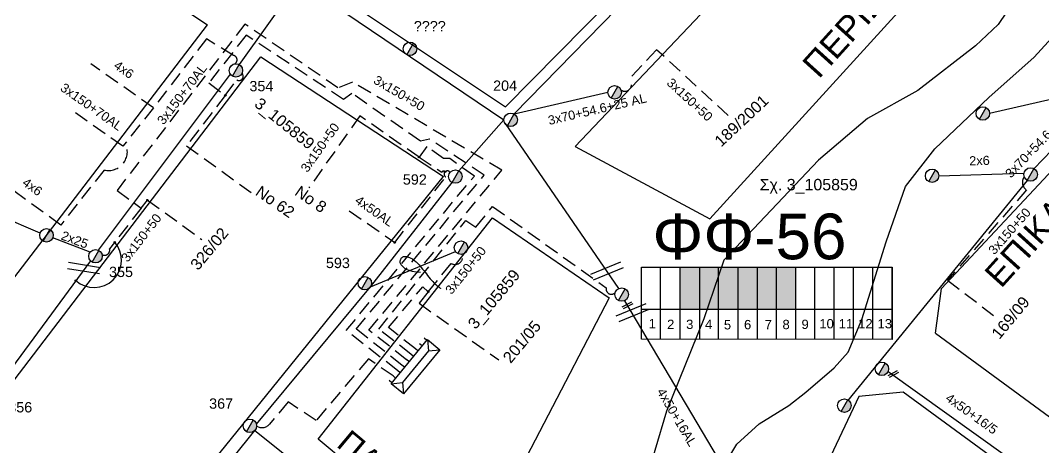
# Model space of a CAD drawing. Header units: millimetres. Extents: x 1421 to 7547, y 822 to 1863.
# Drawn here: x 5731 to 5910.1, y 1201.1 to 1275.9 of the extents above; entities that cross this region are included whole.
import ezdxf
from ezdxf.enums import TextEntityAlignment as Align

# ---------------------------------------------------------------- set-up
doc = ezdxf.new("R2010")
doc.units = ezdxf.units.MM
doc.linetypes.add('DASHED', pattern=[19.05, 12.7, -6.35])
doc.layers.get('0').update_dxf_attribs({"lineweight": 30})
for name, color, linetype, lineweight in [('2.4x25', 7, 'Continuous', 30), ('2x6', 7, 'Continuous', 30), ('3x150+50', 7, 'Continuous', 30), ('3x48+28+16_5', 7, 'Continuous', 30), ('4x50+16_5', 7, 'Continuous', 30), ('Pillar OTE', 7, 'Continuous', 30), ('TEXT_ΚΑΛΩΔΙΩΝ', 7, 'Continuous', 30), ('Άγνωστα', 7, 'Continuous', 30), ('Άγνωστο εναέριο καλώδιο', 7, 'Continuous', 30), ('Άγνωστο Υπόγειο Καλώδιο', 7, 'DASHED', 30), ('Γυμνά εναέρια ΧΤ (3Φ)   4x50CU', 7, 'Continuous', 30), ('Γυμνά εναέρια ΧΤ και ΦΟΠ (3Φ)   4x50+16AL', 7, 'Continuous', 30), ('Καλώδια ΧΤ   3x150+50CU', 7, 'DASHED', 30), ('Καλώδια ΧΤ   3x150+70AL', 7, 'DASHED', 30), ('Μηχανική τομή', 7, 'Continuous', 30), ('Στύλος ΦΜ', 7, 'Continuous', 30), ('Στύλος ΦΜ @ 1', 7, 'Continuous', 30), ('ΣΥΝ.ΚΑΛ4Χ6', 7, 'YPARXSK3X70+54', 30), ('Συνδέσεις', 7, 'Continuous', 30), ('Συνεστραμμένα ΧΤ   3x70+54.6+25 AL', 7, 'SYN_LINE', 30), ('Τομή', 7, 'Continuous', 30), ('Υποσταθμός πόλεως', 7, 'Continuous', 30), ('Υπόβαθρο ΔΕΗ', 7, 'Continuous', 30), ('Υπόγεια Καλώδια Δικτύου ΧΤ  4x50AL', 7, 'DASHED', 30), ('Υπόγεια Καλώδια Δικτύου ΧΤ  4x6', 7, 'DASHED', 30)]:
    doc.layers.add(name, color=color, linetype=linetype, lineweight=lineweight)
doc.styles.add('arial', font='arial.ttf')
doc.styles.get("Standard").update_dxf_attribs({"font": 'arial.ttf'})
doc.linetypes.add('FRIDI', pattern='A,0.5,-0.001,["|",Standard,S=0.5,R=0,X=0,Y=0.16],-0.001', length=0.502)
doc.linetypes.add('SYN_LINE', pattern='A,0.5,-0.0001,["/\\/\\/\\/",Standard,S=0.1,R=0,X=0,Y=-0.05],-0.25', length=0.7501)
doc.linetypes.add('YPARXSK3X70+54', pattern='A,2.5,[131,ltypeshp.shx,S=1,R=0,X=-9e-10,Y=0],-1e-11,[131,ltypeshp.shx,S=-1,R=180,X=2,Y=0],-4.1,[131,ltypeshp.shx,S=1,R=0,X=-0.1,Y=0],-1.9,2,0', length=10.5)

# ---------------------------------------------------------------- blocks, each defined once
blk = doc.blocks.new('ΥΠΑΡΧΩΝ ΤΣΙΜΕΝΤΕΝΙΟΣ ΣΤΥΛΟΣ')
at = {"layer": 'Στύλος ΦΜ'}
blk.add_hatch(color=7, dxfattribs=at).paths.add_polyline_path([(-1.29, -2.28, 0.574793), (2.62, 0, 0.268822), (1.3, 2.27)])
at = {"layer": 'Στύλος ΦΜ', "color": 7}
blk.add_line((-1.29, -2.28), (1.3, 2.27), dxfattribs=at)
blk.add_circle((0, 0), 2.62, dxfattribs=at)
at = {"layer": 'Στύλος ΦΜ', "flags": 4}
for tag, p in [('ΑΡΙΘΜΟΣ', (-4.68, 8.05)), ('ΤΥΠΟΣ', (-4.91, 3.03))]:
    blk.add_attdef(tag, p, '', height=4, dxfattribs=at)
blk = doc.blocks.new('ΥΠΟΣΤΑΘΜΟΣ ΠΟΛΕΩΣ 9 ΑΝΑΧΩΡΗΣΕΩΝ')
at = {"layer": 'Υποσταθμός πόλεως', "ltscale": 40}
for p, q in [((-9.63, -2.82), (-9.63, -4)), ((-7.12, -2.82), (-7.12, -4)), ((-4.84, -2.82), (-4.84, -4)), ((-2.36, -2.82), (-2.36, -4)), ((0.09, -2.82), (0.09, -4)), ((2.55, -2.82), (2.55, -4)), ((5.02, -2.82), (5.02, -4)), ((7.48, -2.82), (7.48, -4)), ((9.61, -2.82), (9.61, -4))]:
    blk.add_line(p, q, dxfattribs=at)
blk.add_lwpolyline([(-10.02, 2.82), (10.02, 2.82), (10.02, -2.82), (-10.02, -2.82)], close=True, dxfattribs=at)
for points in [[(-7.21, 0), (-10.02, 2.82)], [(-10.02, -2.82), (-7.21, 0)], [(-7.21, 0), (7.21, 0)], [(7.21, 0), (10.02, 2.82)], [(10.02, -2.82), (7.21, 0)]]:
    blk.add_lwpolyline(points, dxfattribs=at)
at = {"layer": 'Υποσταθμός πόλεως', "linetype": 'SYN_LINE', "ltscale": 40, "flags": 1}
for tag, p in [('ΜΕΤΑΣΧΗΜΑΤΙΣΜΟΣ', (10.79, 1.71)), ('ΙΣΧΥΣ', (10.77, -1.08)), ('ΑΡΙΘΜΟΣ', (10.89, -3.8))]:
    blk.add_attdef(tag, p, '', height=1.8, dxfattribs=at)
blk = doc.blocks.new('ΤΟΜΗ')
at = {"layer": 'Τομή', "lineweight": -3, "ltscale": 40}
for p, q in [((-11.37, 1.1), (11.37, 1.1)), ((11.37, -3.57), (-11.37, -3.57))]:
    blk.add_line(p, q, dxfattribs=at)
blk = doc.blocks.new('ΜΗΧΑΝΙΚΗ ΤΟΜΗ')
at = {"layer": 'Μηχανική τομή', "lineweight": -3, "ltscale": 40}
for p, q in [((-3.78, 1.15), (3.8, 1.15)), ((3.8, -0.4), (-3.78, -0.4))]:
    blk.add_line(p, q, dxfattribs=at)
blk = doc.blocks.new('_ΣΥΝΔΕΣΗ')
at = {"layer": 'Συνδέσεις', "linetype": 'SYN_LINE', "ltscale": 40}
blk.add_hatch(color=256, dxfattribs=at).paths.add_polyline_path([(0.5, -0.01, 1), (-0.5, -0.01, 1)])
at = {"layer": 'Συνδέσεις'}
blk.add_circle((0, -0.01), 0.5, dxfattribs=at)

msp = doc.modelspace()

# ---------------------------------------------------------------- hatches: boundary and pattern name
at = {"layer": 'Καλώδια ΧΤ   3x150+50CU', "linetype": 'DASHED', "lineweight": -3, "ltscale": 0.2}
h = msp.add_hatch(color=85, dxfattribs=at)
h.dxf.hatch_style = 1
h.paths.add_polyline_path([(5846.49, 1225.32), (5849.93, 1225.32), (5849.93, 1232.68), (5846.49, 1232.68)])
h = msp.add_hatch(color=2, dxfattribs=at)
h.dxf.hatch_style = 1
h.paths.add_polyline_path([(5853.23, 1232.68), (5849.93, 1232.68), (5849.93, 1225.32), (5853.23, 1225.31)])
h = msp.add_hatch(color=5, dxfattribs=at)
h.dxf.hatch_style = 1
h.paths.add_polyline_path([(5856.62, 1225.31), (5856.62, 1232.68), (5853.23, 1232.68), (5853.23, 1225.31)])
h = msp.add_hatch(color=1, dxfattribs=at)
h.dxf.hatch_style = 1
h.paths.add_polyline_path([(5860.01, 1232.68), (5856.62, 1232.68), (5856.62, 1225.31), (5860.01, 1225.31)])
h = msp.add_hatch(color=151, dxfattribs=at)
h.dxf.hatch_style = 1
h.paths.add_polyline_path([(5863.35, 1232.68), (5860.01, 1232.68), (5860.01, 1225.31), (5863.35, 1225.3)])
h = msp.add_hatch(color=6, dxfattribs=at)
h.dxf.hatch_style = 1
h.paths.add_polyline_path([(5863.35, 1225.3), (5866.74, 1225.3), (5866.74, 1232.68), (5863.35, 1232.68)])

# ---------------------------------------------------------------- linework, layer by layer
at = {"layer": '2.4x25', "color": 85, "linetype": 'SYN_LINE', "lineweight": -3, "ltscale": 20}
msp.add_lwpolyline([(5743.22, 1235.31), (5736.63, 1237.78)], dxfattribs=at)
at = {"layer": '2x6', "color": 2, "linetype": 'SYN_LINE', "lineweight": -3, "ltscale": 10}
msp.add_lwpolyline([(5906.68, 1249.04), (5891.78, 1248.61)], dxfattribs=at)
at = {"layer": '3x150+50', "color": 2, "linetype": 'DASHED', "lineweight": -3, "ltscale": 0.2}
for points in [[(5798.57, 1216.46), (5792.01, 1221.64), (5815.29, 1249.64), (5789.12, 1265.06), (5786.58, 1264.04), (5770.3, 1275.23), (5747.89, 1246.1), (5752.1, 1243), (5746.59, 1235.86, -0.655938), (5745.27, 1234.86, -3.160769)], [(5906.74, 1248.48, 0.45492), (5907.16, 1246.19), (5893.31, 1230.37), (5901.83, 1223.84)]]:
    msp.add_lwpolyline(points, format="xyb", dxfattribs=at)
at = {"layer": '3x150+50', "color": 85, "linetype": 'DASHED', "lineweight": -3, "ltscale": 0.2}
msp.add_lwpolyline([(5797.78, 1215.51), (5789.76, 1221.83), (5812.19, 1248.77), (5802.61, 1255.06), (5801.04, 1254.71), (5789.02, 1263.08), (5787.55, 1262.02), (5770.5, 1273.27), (5763.96, 1264.91), (5766.85, 1262.74)], dxfattribs=at)
at = {"layer": '3x150+50', "color": 1, "linetype": 'DASHED', "lineweight": -3, "ltscale": 0.2}
for points in [[(5854.89, 1259.22), (5842.35, 1270.73), (5837.52, 1265.54, -1.005385), (5836.12, 1263.7, 1.78447)], [(5799.34, 1217.41), (5793.73, 1221.81), (5808.95, 1240.82), (5810.73, 1239.69), (5813.65, 1243.31), (5833.55, 1229.04, 0.766432), (5835.13, 1228.21, 3.255643)]]:
    msp.add_lwpolyline(points, format="xyb", dxfattribs=at)
at = {"layer": '3x150+50', "color": 5, "linetype": 'DASHED', "lineweight": -3, "ltscale": 0.2}
for points in [[(5800.77, 1251.93), (5800.77, 1251.93), (5790.41, 1259.14), (5781.49, 1246.54)], [(5797, 1214.56), (5788, 1221.56), (5810.46, 1248.61), (5806.14, 1251.66), (5805.07, 1251.7), (5802.14, 1253.76), (5800.77, 1251.93)]]:
    msp.add_lwpolyline(points, dxfattribs=at)
for points in [[(5800.77, 1251.93), (5804.79, 1249.3, -0.59311), (5805.32, 1249.35)], [(5796.52, 1236.98), (5805.44, 1248.46, -1.27382), (5806.21, 1249.25)]]:
    msp.add_lwpolyline(points, format="xyb", dxfattribs=at)
at = {"layer": '3x150+50', "color": 2, "linetype": 'DASHED', "lineweight": -3, "ltscale": 0.2}
for points in [[(5752.1, 1243), (5753.21, 1244.41)], [(5753.21, 1244.41), (5762.75, 1237.5)]]:
    msp.add_lwpolyline(points, dxfattribs=at)
at = {"layer": '3x150+50', "color": 151, "linetype": 'DASHED', "lineweight": -3, "ltscale": 0.2}
msp.add_lwpolyline([(5802.38, 1228.36), (5806.38, 1233.31, 0.689137), (5808.35, 1234.92, 24.355594)], format="xyb", dxfattribs=at)
for points in [[(5800.13, 1218.37), (5795.43, 1222.09), (5801.44, 1229.23), (5802.38, 1228.36)], [(5802.38, 1228.36), (5800.78, 1226.33), (5814.76, 1216.41)]]:
    msp.add_lwpolyline(points, dxfattribs=at)
at = {"layer": '3x150+50', "color": 6, "linetype": 'DASHED', "lineweight": -3, "ltscale": 0.2}
msp.add_lwpolyline([(5796.22, 1213.61), (5791.91, 1216.6), (5782.76, 1205.84), (5777.86, 1209.07), (5774.59, 1205.18, -0.381028), (5772.34, 1204.85, -1.613304)], format="xyb", dxfattribs=at)
at = {"layer": '3x48+28+16_5', "color": 1, "lineweight": -3, "ltscale": 0.2}
msp.add_lwpolyline([(5780.77, 1282.03), (5815.64, 1258.48)], dxfattribs=at)
at = {"layer": '4x50+16_5', "color": 2, "lineweight": -3, "ltscale": 0.2}
msp.add_lwpolyline([(5882.9, 1214.4), (5913.74, 1192.31)], dxfattribs=at)
at = {"layer": 'Pillar OTE', "lineweight": -3, "ltscale": 40}
for points in [[(5839.72, 1220.04), (5839.72, 1232.68), (5883.63, 1232.68), (5883.63, 1220.02), (5839.72, 1220.04)], [(5843.05, 1220.04), (5843.05, 1232.68)], [(5846.49, 1220.04), (5846.49, 1232.68)], [(5849.93, 1220.03), (5849.93, 1232.68)], [(5853.23, 1220.03), (5853.23, 1232.68)], [(5856.62, 1220.03), (5856.62, 1232.68)], [(5860.01, 1220.02), (5860.01, 1232.68)], [(5863.35, 1220.02), (5863.35, 1232.68)], [(5866.74, 1220.02), (5866.74, 1232.68)], [(5870.07, 1220.01), (5870.07, 1232.68)], [(5873.45, 1220.02), (5873.45, 1232.68)], [(5876.85, 1220.02), (5876.85, 1232.68)], [(5880.24, 1220.02), (5880.24, 1232.68)], [(5883.63, 1220.02), (5883.63, 1232.68)], [(5839.72, 1225.33), (5883.63, 1225.29)]]:
    msp.add_lwpolyline(points, dxfattribs=at)
at = {"layer": 'Άγνωστα', "lineweight": -3}
msp.add_lwpolyline([(5801.05, 1231.73), (5800.26, 1231.79), (5799.61, 1231.9), (5799.08, 1232.05), (5798.67, 1232.21), (5798.35, 1232.39), (5798.1, 1232.58), (5797.92, 1232.76), (5797.78, 1232.93), (5797.67, 1233.08), (5797.59, 1233.21), (5797.53, 1233.32), (5797.49, 1233.42), (5797.47, 1233.51), (5797.46, 1233.6), (5797.47, 1233.69), (5797.48, 1233.77), (5797.5, 1233.86), (5797.53, 1233.96), (5797.57, 1234.05), (5797.62, 1234.14), (5797.67, 1234.22), (5797.73, 1234.3), (5797.79, 1234.37), (5797.87, 1234.43), (5797.95, 1234.47), (5798.04, 1234.51), (5798.13, 1234.53), (5798.23, 1234.54), (5798.34, 1234.54), (5798.45, 1234.53), (5798.57, 1234.51), (5798.69, 1234.48), (5798.82, 1234.45), (5798.94, 1234.41), (5799.08, 1234.36), (5799.22, 1234.3), (5799.36, 1234.23), (5799.5, 1234.15), (5799.65, 1234.06), (5799.8, 1233.96), (5799.95, 1233.84), (5800.1, 1233.72), (5800.26, 1233.57), (5800.43, 1233.41), (5800.6, 1233.23), (5800.78, 1233.04), (5800.97, 1232.82), (5801.17, 1232.58), (5801.38, 1232.33), (5801.59, 1232.05), (5801.82, 1231.77), (5802.05, 1231.48), (5802.28, 1231.19), (5802.51, 1230.9), (5802.73, 1230.63), (5802.95, 1230.38), (5803.17, 1230.15), (5803.37, 1229.94), (5803.56, 1229.76), (5803.74, 1229.6), (5803.91, 1229.45), (5804.05, 1229.33), (5804.18, 1229.23), (5804.28, 1229.15), (5804.37, 1229.08), (5804.43, 1229.03), (5804.48, 1228.99), (5804.51, 1228.97), (5804.53, 1228.95), (5804.54, 1228.95), (5804.54, 1228.94), (5804.54, 1228.94), (5804.55, 1228.94), (5804.55, 1228.94), (5804.55, 1228.94), (5804.55, 1228.94), (5804.55, 1228.94), (5804.55, 1228.94), (5804.55, 1228.94), (5804.55, 1228.94)], dxfattribs=at)
at = {"layer": 'Άγνωστο εναέριο καλώδιο', "color": 2, "lineweight": -3, "ltscale": 0.2}
msp.add_lwpolyline([(5922.59, 1264.61), (5900.66, 1259.58)], dxfattribs=at)
at = {"layer": 'Άγνωστο Υπόγειο Καλώδιο', "color": 85, "lineweight": -3, "ltscale": 0.2}
msp.add_lwpolyline([(5766.85, 1262.74), (5766.85, 1262.74), (5768.87, 1265.44, 0.883738), (5769.77, 1266.59, -4.881868)], format="xyb", dxfattribs=at)
msp.add_lwpolyline([(5766.85, 1262.74), (5760.06, 1253.92), (5771.63, 1245.55)], dxfattribs=at)
at = {"layer": 'Γυμνά εναέρια ΧΤ (3Φ)   4x50CU', "color": 85, "linetype": 'SYN_LINE', "lineweight": -3, "ltscale": 20}
msp.add_lwpolyline([(5734.43, 1238.62), (5727.29, 1241.62)], dxfattribs=at)
at = {"layer": 'Γυμνά εναέρια ΧΤ και ΦΟΠ (3Φ)   4x50+16AL', "color": 1, "lineweight": -3, "ltscale": 0.2}
msp.add_lwpolyline([(5815.84, 1257.8), (5835.72, 1228.91)], dxfattribs=at)
at = {"layer": 'Γυμνά εναέρια ΧΤ και ΦΟΠ (3Φ)   4x50+16AL', "color": 151, "lineweight": -3, "ltscale": 0.2}
msp.add_lwpolyline([(5836.74, 1226.79), (5863, 1182.45), (5892.32, 1162.79)], dxfattribs=at)
at = {"layer": 'Καλώδια ΧΤ   3x150+70AL', "color": 85, "lineweight": -3, "ltscale": 0.2}
for points in [[(5768.52, 1268.26, 0.671456), (5768.29, 1269.74), (5763.54, 1272.62), (5754.28, 1260.58), (5748.91, 1253.83)], [(5749.35, 1254.38, -0.635642), (5745.63, 1249.67), (5738.05, 1240.04)]]:
    msp.add_lwpolyline(points, format="xyb", dxfattribs=at)
msp.add_lwpolyline([(5748.91, 1253.83), (5740.02, 1260.07)], dxfattribs=at)
at = {"layer": 'ΣΥΝ.ΚΑΛ4Χ6', "color": 151, "linetype": 'SYN_LINE', "lineweight": -3, "ltscale": 20}
msp.add_lwpolyline([(5792.26, 1229.2), (5807.17, 1235.38)], dxfattribs=at)
at = {"layer": 'Συνεστραμμένα ΧΤ   3x70+54.6+25 AL', "color": 85, "linetype": 'SYN_LINE', "lineweight": -3, "ltscale": 20}
for points in [[(5779.58, 1282.53), (5769.29, 1268.12)], [(5767.73, 1266.45), (5744.59, 1235.65)]]:
    msp.add_lwpolyline(points, dxfattribs=at)
at = {"layer": 'Συνεστραμμένα ΧΤ   3x70+54.6+25 AL', "color": 5, "linetype": 'SYN_LINE', "lineweight": -3, "ltscale": 20}
msp.add_lwpolyline([(5837.98, 1280.57), (5817.4, 1259.48)], dxfattribs=at)
at = {"layer": 'Συνεστραμμένα ΧΤ   3x70+54.6+25 AL', "color": 1, "linetype": 'SYN_LINE', "lineweight": -3, "ltscale": 20}
msp.add_lwpolyline([(5817.4, 1259.48), (5833.84, 1263.32)], dxfattribs=at)
at = {"layer": 'Συνεστραμμένα ΧΤ   3x70+54.6+25 AL', "color": 2, "lineweight": -3, "ltscale": 20}
for points in [[(5922.59, 1264.61), (5908.44, 1249.9)], [(5907.27, 1247.85), (5881.15, 1215.84)], [(5881.15, 1215.84), (5875.79, 1209.24)]]:
    msp.add_lwpolyline(points, dxfattribs=at)
at = {"layer": 'Συνεστραμμένα ΧΤ   3x70+54.6+25 AL', "color": 5, "linetype": 'SYN_LINE', "lineweight": -3, "ltscale": 15}
msp.add_lwpolyline([(5807.72, 1249.54), (5815.64, 1258.48)], dxfattribs=at)
at = {"layer": 'Συνεστραμμένα ΧΤ   3x70+54.6+25 AL', "color": 151, "lineweight": -3, "ltscale": 20}
for points in [[(5772.3, 1205.18), (5792.26, 1229.2), (5806.55, 1247.5)], [(5772.04, 1204.09), (5799.68, 1181.92), (5807.42, 1176.1)]]:
    msp.add_lwpolyline(points, dxfattribs=at)
at = {"layer": 'Συνεστραμμένα ΧΤ   3x70+54.6+25 AL', "color": 2, "linetype": 'SYN_LINE', "lineweight": -3, "ltscale": 20}
msp.add_lwpolyline([(5743.24, 1233.79), (5727.07, 1211.89)], dxfattribs=at)
at = {"layer": 'Συνεστραμμένα ΧΤ   3x70+54.6+25 AL', "color": 6, "lineweight": -3, "ltscale": 20}
msp.add_lwpolyline([(5715.44, 1132.91), (5733.8, 1156.89), (5753.04, 1180.43), (5772.04, 1204.09)], dxfattribs=at)
at = {"layer": 'Υπόβαθρο ΔΕΗ', "lineweight": -3, "ltscale": 0.2}
for points in [[(5782.47, 1283.08), (5815.9, 1260.75), (5876.2, 1321.84), (5859.9, 1339.51)], [(5733.67, 1294.3), (5734.68, 1294.33), (5763.74, 1275.11)], [(5687.19, 1175.01), (5763.74, 1275.11)], [(5695.25, 1167.58), (5773.05, 1269.47)], [(5773.05, 1269.47), (5805.08, 1248.53)], [(5891.21, 1221.12), (5892.25, 1228.91), (5924.6, 1263.5)], [(5721.35, 1145.19), (5805.08, 1248.53)], [(5891.21, 1221.12), (5914.92, 1203.69), (5948.33, 1236.56)], [(5907.11, 1194.98), (5885.56, 1210.8), (5877.75, 1209.99), (5865.41, 1183.81), (5887.42, 1168.09)]]:
    msp.add_lwpolyline(points, dxfattribs=at)
for points in [[(5828.13, 1253.79), (5851.7, 1241.1), (5900.79, 1295.03), (5884.21, 1312.88)], [(5783.14, 1202.56), (5813.66, 1241.32), (5834.05, 1227.29), (5809.69, 1180.37)]]:
    msp.add_lwpolyline(points, close=True, dxfattribs=at)
at = {"layer": 'Υπόβαθρο ΔΕΗ', "linetype": 'FRIDI', "lineweight": -3, "ltscale": 0.5}
for points in [[(5914.12, 1290.28), (5908.33, 1284.37), (5902.16, 1275.13), (5898.22, 1271.44), (5888.08, 1263.61), (5879.32, 1258.68), (5870.69, 1251.41), (5854.13, 1233.86), (5850.61, 1223.62), (5844.11, 1207.42), (5840, 1193.69)], [(5853.17, 1196.26), (5856.43, 1201.65), (5860.3, 1205.21), (5865.53, 1208.43), (5868.48, 1210.8), (5873.44, 1215.04), (5875.93, 1217.79), (5878.3, 1223.52), (5882.55, 1237.09), (5885.97, 1246.77), (5891.09, 1253.38), (5900.56, 1262.34), (5908.48, 1269.43), (5912.77, 1274.18)]]:
    msp.add_lwpolyline(points, dxfattribs=at)
at = {"layer": 'Υπόβαθρο ΔΕΗ', "lineweight": -3}
msp.add_arc((5743.87, 1233.89), 4.8, 228.1759, 40.9842, dxfattribs=at)
at = {"layer": 'Υπόγεια Καλώδια Δικτύου ΧΤ  4x50AL', "color": 5, "lineweight": -3, "ltscale": 0.2}
msp.add_lwpolyline([(5788.56, 1242.52), (5796.52, 1236.98)], dxfattribs=at)
at = {"layer": 'Υπόγεια Καλώδια Δικτύου ΧΤ  4x6', "color": 85, "lineweight": -3, "ltscale": 0.2}
for points in [[(5754.28, 1260.58), (5743.28, 1268.27)], [(5738.05, 1240.04), (5728.09, 1247.26)]]:
    msp.add_lwpolyline(points, dxfattribs=at)

# ---------------------------------------------------------------- block references
at = {"layer": 'Μηχανική τομή', "lineweight": -3, "xscale": 0.2499999999999189, "yscale": 0.2499999999999189, "zscale": 0.2499999999999189, "rotation": 27.44871363703161}
for p in [(5837.32, 1225.9), (5883.86, 1213.87)]:
    msp.add_blockref('ΜΗΧΑΝΙΚΗ ΤΟΜΗ', p, dxfattribs=at)
at = {"layer": 'Στύλος ΦΜ @ 1', "lineweight": -3, "ltscale": 40}
ref = msp.add_blockref('ΥΠΑΡΧΩΝ ΤΣΙΜΕΝΤΕΝΙΟΣ ΣΤΥΛΟΣ', (5799.19, 1270.88), dxfattribs=dict(at, xscale=0.4499999999998181, yscale=0.4499999999998181, zscale=0.4499999999998181))
ref.add_attrib('ΤΥΠΟΣ', '????', (5799.86, 1273.95), dxfattribs={"layer": 'Στύλος ΦΜ', "height": 1.8, "flags": 4})
ref = msp.add_blockref('ΥΠΑΡΧΩΝ ΤΣΙΜΕΝΤΕΝΙΟΣ ΣΤΥΛΟΣ', (5768.71, 1267.1), dxfattribs=dict(at, xscale=0.4499999999998181, yscale=0.4499999999998181, zscale=0.4499999999998181))
ref.add_attrib('ΤΥΠΟΣ', '354', (5771.07, 1263.46), dxfattribs={"layer": 'Στύλος ΦΜ', "height": 1.8, "flags": 4})
ref = msp.add_blockref('ΥΠΑΡΧΩΝ ΤΣΙΜΕΝΤΕΝΙΟΣ ΣΤΥΛΟΣ', (5816.82, 1258.46), dxfattribs=dict(at, xscale=0.4499999999998181, yscale=0.4499999999998181, zscale=0.4499999999998181))
ref.add_attrib('ΤΥΠΟΣ', '204', (5813.74, 1263.54), dxfattribs={"layer": 'Στύλος ΦΜ', "height": 1.8, "flags": 4})
at = {"layer": 'Στύλος ΦΜ @ 1', "lineweight": -3, "ltscale": 40, "xscale": 0.4499999999998181, "yscale": 0.4499999999998181, "zscale": 0.4499999999998181}
for p in [(5835.02, 1263.27), (5899.48, 1259.57), (5890.6, 1248.66), (5907.85, 1248.88), (5735.54, 1238.24), (5808.12, 1236.08), (5836.26, 1227.86), (5881.81, 1214.86), (5875.24, 1208.42)]:
    msp.add_blockref('ΥΠΑΡΧΩΝ ΤΣΙΜΕΝΤΕΝΙΟΣ ΣΤΥΛΟΣ', p, dxfattribs=at)
at = {"layer": 'Στύλος ΦΜ @ 1', "lineweight": -3, "ltscale": 40}
ref = msp.add_blockref('ΥΠΑΡΧΩΝ ΤΣΙΜΕΝΤΕΝΙΟΣ ΣΤΥΛΟΣ', (5807.13, 1248.52), dxfattribs=dict(at, xscale=0.4499999999998181, yscale=0.4499999999998181, zscale=0.4499999999998181))
ref.add_attrib('ΤΥΠΟΣ', '592', (5797.94, 1247.11), dxfattribs={"layer": 'Στύλος ΦΜ', "height": 1.8, "flags": 4})
ref = msp.add_blockref('ΥΠΑΡΧΩΝ ΤΣΙΜΕΝΤΕΝΙΟΣ ΣΤΥΛΟΣ', (5744.13, 1234.57), dxfattribs=dict(at, xscale=0.4499999999998181, yscale=0.4499999999998181, zscale=0.4499999999998181))
ref.add_attrib('ΤΥΠΟΣ', '355', (5746.49, 1230.93), dxfattribs={"layer": 'Στύλος ΦΜ', "height": 1.8, "flags": 4})
ref = msp.add_blockref('ΥΠΑΡΧΩΝ ΤΣΙΜΕΝΤΕΝΙΟΣ ΣΤΥΛΟΣ', (5791.28, 1229.85), dxfattribs=dict(at, xscale=0.4499999999998181, yscale=0.4499999999998181, zscale=0.4499999999998181))
ref.add_attrib('ΤΥΠΟΣ', '593', (5784.47, 1232.5), dxfattribs={"layer": 'Στύλος ΦΜ', "height": 1.8, "flags": 4})
ref = msp.add_blockref('ΥΠΑΡΧΩΝ ΤΣΙΜΕΝΤΕΝΙΟΣ ΣΤΥΛΟΣ', (5726.49, 1210.86), dxfattribs=dict(at, xscale=0.4499999999998181, yscale=0.4499999999998181, zscale=0.4499999999998181))
ref.add_attrib('ΤΥΠΟΣ', '356', (5728.85, 1207.23), dxfattribs={"layer": 'Στύλος ΦΜ', "height": 1.8, "flags": 4})
ref = msp.add_blockref('ΥΠΑΡΧΩΝ ΤΣΙΜΕΝΤΕΝΙΟΣ ΣΤΥΛΟΣ', (5771.16, 1204.88), dxfattribs=dict(at, xscale=0.4499999999998181, yscale=0.4499999999998181, zscale=0.4499999999998181))
ref.add_attrib('ΤΥΠΟΣ', '367', (5764.02, 1207.88), dxfattribs={"layer": 'Στύλος ΦΜ', "height": 1.8, "flags": 4})
at = {"layer": 'Συνδέσεις', "lineweight": -3, "xscale": 0.25, "yscale": 0.25, "zscale": 0.25}
for p in [(5766.85, 1262.74), (5800.77, 1251.93), (5805.32, 1249.35), (5753.21, 1244.41), (5747.49, 1237.03), (5796.52, 1236.98), (5740.67, 1230.31), (5802.39, 1228.37)]:
    msp.add_blockref('_ΣΥΝΔΕΣΗ', p, dxfattribs=at)
at = {"layer": 'Τομή', "lineweight": -3, "xscale": 0.2499999999998872, "yscale": 0.2499999999998872, "zscale": 0.2499999999998872}
for p, rotation in [((5742.07, 1232.2), 170.8522516170612), ((5833.57, 1232.28), 22.35084139104558), ((5838.04, 1224.98), 22.35084139104558)]:
    msp.add_blockref('ΤΟΜΗ', p, dxfattribs=dict(at, rotation=rotation))
at = {"layer": 'Υποσταθμός πόλεως', "lineweight": -3, "xscale": 0.4999999999999999, "yscale": 0.4999999999999999, "zscale": 0.4999999999999999, "rotation": 230.5565153829432}
msp.add_blockref('ΥΠΟΣΤΑΘΜΟΣ ΠΟΛΕΩΣ 9 ΑΝΑΧΩΡΗΣΕΩΝ', (5800.14, 1215.23), dxfattribs=at)

# ---------------------------------------------------------------- texts
at = {"lineweight": -3, "ltscale": 40, "attachment_point": 1, "style": 'arial'}
for s, insert, char_height, width, rotation in [('{\\H1.083x;ΠΕΡΙΣΣΟΥ}', (5867.55, 1268.4), 4, 42.6234, 47.8886), ('{\\H1.083x;ΕΠΙΚΛΕΟΥΣ}', (5899.45, 1231.71), 4, 42.6234, 47.8886), ('{\\H1.083x;ΠΑΠΑΛΕΥΘΕΡΗ}', (5788.71, 1204.45), 3.7, 64.8866, 320)]:
    msp.add_mtext(s, dxfattribs=dict(at, insert=insert, char_height=char_height, width=width, rotation=rotation))
at = {"lineweight": -3, "ltscale": 30, "width": 11.2573, "attachment_point": 1, "rotation": 0.0036}
for s, insert, char_height in [('1', (5840.97, 1223.6), 1.63), ('2', (5844.21, 1223.47), 1.63), ('3', (5847.54, 1223.47), 1.63), ('4', (5850.84, 1223.47), 1.63), ('8', (5864.41, 1223.44), 1.63), ('9', (5867.74, 1223.47), 1.63), ('10', (5870.86, 1223.58), 1.634), ('11', (5874.25, 1223.58), 1.634), ('12', (5877.66, 1223.58), 1.634), ('13', (5881.05, 1223.58), 1.634), ('5', (5854.15, 1223.39), 1.63), ('6', (5857.67, 1223.42), 1.63), ('7', (5861.29, 1223.42), 1.63)]:
    msp.add_mtext(s, dxfattribs=dict(at, insert=insert, char_height=char_height))
at = {"layer": 'TEXT_ΚΑΛΩΔΙΩΝ', "lineweight": -3, "ltscale": 0.2}
for s, rotation, p in [('4x6', 325.0775, (5749.1, 1267.25)), ('3x150+70AL', 52.4326, (5759.26, 1262.95)), ('3x150+70AL', 324.9239, (5743.43, 1260.74)), ('3x150+50', 329.5009, (5797.3, 1263.14)), ('3x150+50', 317.4404, (5848.18, 1261.99)), ('3x70+54.6+25 AL', 13.1245, (5831.98, 1260.32)), ('3x70+54.6+25 AL', 46.104, (5909.94, 1255.07)), ('3x150+50', 54.7237, (5783.43, 1253.61)), ('2x6', 1.6499, (5898.9, 1251.32)), ('4x6', 324.048, (5733.08, 1246.73)), ('4x50AL', 325.2079, (5792.97, 1242.49)), ('3x150+50', 52.3033, (5752.14, 1237.81)), ('3x150+50', 48.803, (5904.16, 1238.97)), ('2x25', 339.739, (5740.5, 1237.47)), ('3x150+50', 51.3266, (5808.93, 1232.12)), ('4x50+16AL', 300.6353, (5845.92, 1206.39)), ('4x50+16/5', 324.3864, (5897.53, 1207))]:
    msp.add_text(s, height=1.6, rotation=rotation, dxfattribs=at).set_placement(p, align=Align.MIDDLE_CENTER)
at = {"layer": 'Υπόβαθρο ΔΕΗ', "lineweight": -3, "char_height": 2, "attachment_point": 1}
for s, insert, rotation in [('3_105859', (5773.04, 1262.51), 321.0032), ('189/2001', (5852.29, 1255.05), 43.1773), ('Νο 62', (5773.1, 1247.06), 325.1922), ('Νο 8', (5779.98, 1247.06), 325.1922), ('326/02', (5760.55, 1233.24), 50.2953), ('3_105859', (5809.13, 1222.93), 50.2953), ('169/09', (5900.84, 1221.18), 50.2953), ('201/05', (5815.28, 1216.96), 50.2953)]:
    msp.add_mtext_dynamic_manual_height_columns(s, width=13.4847, gutter_width=12.5, heights=[0], dxfattribs=dict(at, insert=insert, rotation=rotation))
at = {"layer": 'Υπόβαθρο ΔΕΗ', "lineweight": -3, "attachment_point": 1}
for s, width, insert, char_height in [('Σχ. 3_105859', 17.4452, (5860.41, 1248.11), 2), ('ΦΦ-56', 30.8332, (5841.63, 1242.04), 8)]:
    msp.add_mtext_dynamic_manual_height_columns(s, width=width, gutter_width=12.5, heights=[0], dxfattribs=dict(at, insert=insert, char_height=char_height))

doc.saveas('drawing.dxf')
